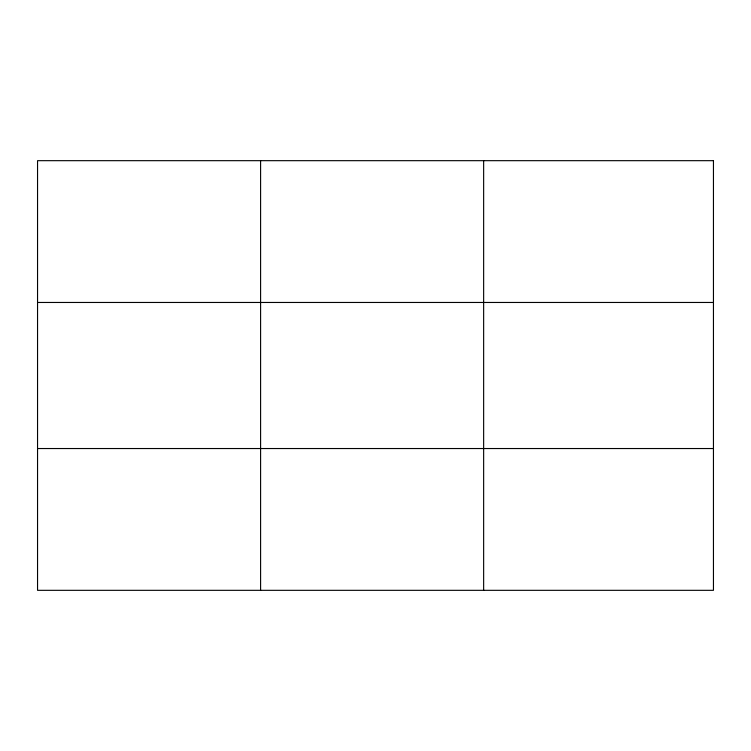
<?xml version="1.0" encoding="UTF-8"?>
<svg xmlns="http://www.w3.org/2000/svg" width="751" height="751" viewBox="0 0 751 751"><rect width="100%" height="100%" fill="white"/><g stroke="black" fill="none" stroke-linecap="round" stroke-linejoin="round"><path stroke-width="1.13" d="M260.597 590.324L260.597 160.676M483.644 590.324L483.644 160.676M37.55 302.465L713.45 302.465M37.55 448.535L713.45 448.535M713.45 160.676L713.45 590.324L37.55 590.324L37.55 160.676L713.45 160.676"/></g></svg>
